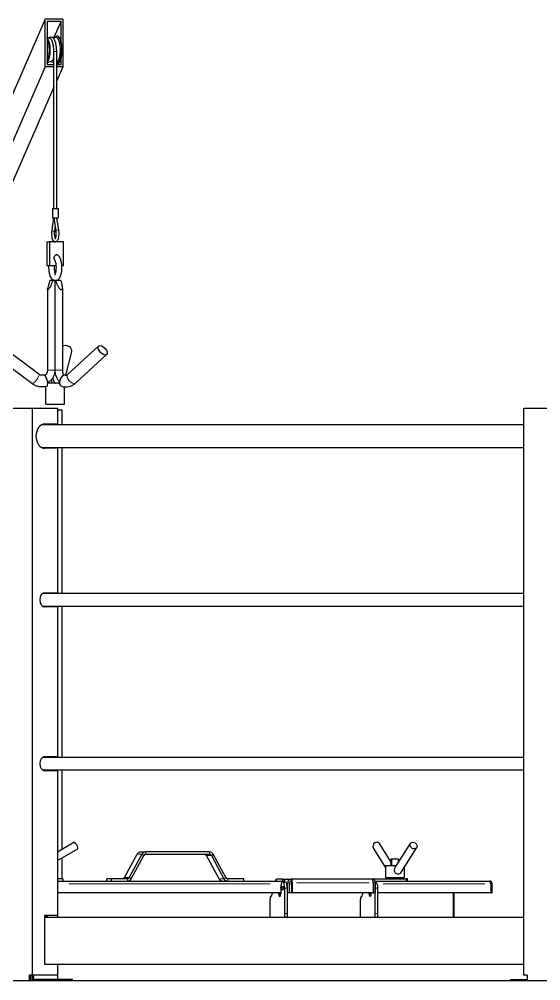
# Model space of a CAD drawing. Header units: millimetres. Extents: x 0 to 89100, y 0 to 63000.
# Drawn here: x 14549 to 15665, y 53959 to 56014 of the extents above; entities that cross this region are included whole.
import ezdxf

# ---------------------------------------------------------------- set-up
doc = ezdxf.new("R2010")
doc.units = ezdxf.units.MM
doc.header["$LTSCALE"] = 150
doc.layers.add('Visible', color=7, linetype='Continuous', lineweight=25)
doc.layers.add('Visible Narrow', color=7, linetype='Continuous', lineweight=18)

msp = doc.modelspace()

# ---------------------------------------------------------------- linework, layer by layer
at = {"layer": 'Visible'}
for p, q in [((14604.51, 56014.01), (14417.25, 55586.25)), ((14642.1, 56014.01), (14604.51, 56014.01)), ((14604.51, 55912.49), (14604.51, 56014.01)), ((14608.27, 56008.93), (14608.27, 55917.56)), ((14638.34, 56008.93), (14608.27, 56008.93)), ((14623.17, 55974.29), (14638.34, 56008.93)), ((14638.34, 55966.5), (14638.34, 56008.93)), ((14642.1, 56014.01), (14642.1, 55912.49)), ((14630.26, 55978.01), (14629.79, 55978.01)), ((14614.76, 55972.77), (14608.27, 55974.89)), ((14609.25, 55973.62), (14608.27, 55974.75)), ((14621.34, 55973.69), (14626.4, 55975.34)), ((14625.17, 55974.94), (14626.05, 55975.95)), ((14622.94, 55609.54), (14622.94, 55944.84)), ((14628.94, 55609.54), (14628.94, 55944.84)), ((14617.54, 55924.16), (14608.27, 55921.14)), ((14609.25, 55922.4), (14608.27, 55921.27)), ((14608.27, 55917.56), (14622.94, 55917.56)), ((14616.63, 55923.86), (14622.94, 55921.81)), ((14630.26, 55918.01), (14628.94, 55918.01)), ((14628.94, 55917.56), (14638.34, 55917.56)), ((14638.34, 55917.56), (14638.34, 55929.52)), ((14604.51, 55912.49), (14434.57, 55524.28)), ((14622.94, 55912.49), (14604.51, 55912.49)), ((14642.1, 55912.49), (14628.94, 55912.49)), ((14642.1, 55912.49), (14628.94, 55882.43)), ((14622.94, 55868.73), (14472.02, 55523.97)), ((14619.94, 55609.54), (14631.94, 55609.54)), ((14619.94, 55609.54), (14619.94, 55589.54)), ((14631.94, 55609.54), (14631.94, 55589.54)), ((14622.44, 55589.54), (14618.31, 55563.01)), ((14619.94, 55589.54), (14631.94, 55589.54)), ((14627.65, 55562.08), (14623.37, 55589.54)), ((14633.58, 55563.01), (14629.44, 55589.54)), ((14625.94, 55573.04), (14624.24, 55562.08)), ((14608.17, 55538.32), (14613.64, 55538.32)), ((14608.17, 55538.32), (14608.17, 55487.33)), ((14643.71, 55538.32), (14613.64, 55538.32)), ((14613.64, 55538.32), (14613.64, 55487.33)), ((14643.71, 55487.33), (14643.71, 55538.32)), ((14608.17, 55487.33), (14613.64, 55487.33)), ((14613.64, 55487.33), (14627.33, 55487.33)), ((14639.35, 55487.33), (14643.71, 55487.33)), ((14614.06, 55455.33), (14609.91, 55439.84)), ((14620.41, 55455.33), (14614.06, 55455.33)), ((14620.41, 55455.33), (14625.02, 55455.33)), ((14625.02, 55455.33), (14627.54, 55455.33)), ((14625.02, 55455.33), (14625.02, 55264.33)), ((14637.82, 55455.33), (14627.54, 55455.33)), ((14637.82, 55455.33), (14638.38, 55453.24)), ((14609.26, 55436.3), (14609.26, 55264.33)), ((14641.02, 55439.19), (14641.02, 55264.33)), ((14590.72, 55255.51), (14508.91, 55316.47)), ((14648.58, 55253.02), (14661.08, 55303.44)), ((14652.31, 55254.72), (14719, 55315.67)), ((14575.78, 55235.47), (14493.98, 55296.42)), ((14669.18, 55236.26), (14735.86, 55297.22)), ((14605.94, 55191.03), (14605.94, 55228.87)), ((14635.06, 55236.03), (14609.76, 55236.03)), ((14645.94, 55191.03), (14645.94, 55228.15)), ((14576.9, 55182.02), (14516, 55182.02)), ((14630.65, 55182.02), (14576.9, 55182.02)), ((14576.9, 53971.02), (14576.9, 55182.02)), ((14605.94, 55191.03), (14645.94, 55191.03)), ((14630.65, 55182.02), (14630.65, 55149.02)), ((14630.65, 55179.02), (14630.95, 55179.02)), ((14630.95, 55179.02), (14630.95, 55147.17)), ((14630.95, 55179.02), (14633.97, 55179.02)), ((14633.97, 55179.02), (14640.07, 55179.02)), ((14640.07, 55179.02), (14640.07, 55147.17)), ((15700.77, 55182.02), (15628.67, 55182.02)), ((15628.67, 53971.02), (15628.67, 55182.02)), ((15628.67, 55147.17), (14596.68, 55147.17)), ((14604.38, 55147.17), (14602.14, 55148.93)), ((14603.77, 55149.02), (14630.65, 55149.02)), ((14604.05, 55149.02), (14606.41, 55147.17)), ((14596.68, 55098.87), (15628.67, 55098.87)), ((14630.65, 55097.02), (14603.77, 55097.02)), ((14630.65, 55097.02), (14630.65, 54788.02)), ((14630.95, 55098.87), (14630.95, 54786.47)), ((14640.07, 55098.87), (14640.07, 54786.47)), ((15628.67, 54786.47), (14598.88, 54786.47)), ((14601.82, 54786.47), (14600.64, 54787.4)), ((14602.1, 54787.85), (14603.85, 54786.47)), ((14603.77, 54788.02), (14630.65, 54788.02)), ((14598.88, 54759.57), (15628.67, 54759.57)), ((14630.65, 54758.02), (14603.77, 54758.02)), ((14630.65, 54758.02), (14630.65, 54438.02)), ((14630.95, 54759.57), (14630.95, 54436.47)), ((14640.07, 54759.57), (14640.07, 54436.47)), ((14601.82, 54436.47), (14600.64, 54437.4)), ((14602.1, 54437.85), (14603.85, 54436.47)), ((14603.77, 54438.02), (14630.65, 54438.02)), ((15628.67, 54436.47), (14598.88, 54436.47)), ((14598.88, 54409.57), (15628.67, 54409.57)), ((14630.65, 54408.02), (14603.77, 54408.02)), ((14630.65, 54408.02), (14630.65, 54099.02)), ((14630.95, 54409.57), (14630.95, 54094.02)), ((14640.07, 54409.57), (14640.07, 54240.04)), ((14630.95, 54234.77), (14665.86, 54254.92)), ((15344.75, 54212.67), (15319.77, 54252.26)), ((15353.26, 54200.79), (15385.72, 54252.26)), ((14630.95, 54216.3), (14673.86, 54241.06)), ((14809.15, 54234.29), (14819.41, 54234.29)), ((14955.76, 54234.29), (14819.41, 54234.29)), ((15332.75, 54201.7), (15306.24, 54243.72)), ((15365.21, 54189.75), (15399.25, 54243.72)), ((14640.07, 54221.56), (14640.07, 54177.02)), ((14774.01, 54179.52), (14801.01, 54229.29)), ((14811.27, 54229.29), (14784.27, 54179.52)), ((14788.34, 54177.02), (14815.34, 54226.79)), ((14819.41, 54229.29), (14955.76, 54229.29)), ((14976.56, 54177.02), (14949.57, 54226.79)), ((14959.83, 54226.79), (14986.82, 54177.02)), ((14990.89, 54179.52), (14963.9, 54229.29)), ((15360.75, 54219.02), (15344.75, 54219.02)), ((15344.75, 54205.02), (15344.75, 54219.02)), ((15360.75, 54212.67), (15360.75, 54219.02)), ((15332.75, 54205.02), (15355.92, 54205.02)), ((15332.75, 54205.02), (15332.75, 54180.02)), ((15372.75, 54201.7), (15372.75, 54180.02)), ((14642.32, 54177.02), (14630.95, 54177.02)), ((14630.95, 54172.02), (15111.06, 54172.02)), ((14642.32, 54177.02), (14642.32, 54172.02)), ((14735.9, 54172.02), (14735.9, 54177.02)), ((14746.16, 54177.02), (14735.9, 54177.02)), ((14780.2, 54177.02), (14746.16, 54177.02)), ((14746.16, 54172.02), (14746.16, 54177.02)), ((15029.01, 54177.02), (14994.96, 54177.02)), ((15029.01, 54172.02), (15029.01, 54177.02)), ((15098.48, 54176.02), (15099.09, 54176.02)), ((15098.48, 54172.02), (15098.48, 54176.02)), ((15113.11, 54176.02), (15099.09, 54176.02)), ((15113.11, 54172.02), (15111.06, 54172.02)), ((15118.24, 54170.02), (15112.6, 54170.02)), ((15113.11, 54176.02), (15122, 54176.02)), ((15113.11, 54172.02), (15113.11, 54176.02)), ((15115.48, 54172.02), (15113.11, 54172.02)), ((15122, 54176.02), (15130.55, 54176.02)), ((15303.45, 54176.02), (15130.55, 54176.02)), ((15130.55, 54176.02), (15130.55, 54172.02)), ((15184.45, 54177.02), (15201.55, 54177.02)), ((15184.45, 54176.02), (15184.45, 54177.02)), ((15201.55, 54176.02), (15201.55, 54177.02)), ((15201.55, 54177.02), (15376.33, 54177.02)), ((15309.96, 54172.02), (15555.06, 54172.02)), ((15311.82, 54170.02), (15310.73, 54170.02)), ((15332.75, 54180.02), (15372.75, 54180.02)), ((15337.75, 54177.02), (15337.75, 54180.02)), ((15367.75, 54177.02), (15367.75, 54180.02)), ((15379.62, 54177.02), (15376.33, 54177.02)), ((15379.62, 54172.02), (15379.62, 54177.02)), ((15108.16, 54157.02), (15108.16, 54145.02)), ((15117.05, 54102.52), (15117.05, 54157.02)), ((15122.69, 54102.52), (15122.69, 54157.02)), ((15123.03, 54147.02), (15123.03, 54168.02)), ((15126.79, 54147.02), (15126.79, 54168.02)), ((15131.91, 54147.02), (15131.91, 54168.02)), ((15133.28, 54147.02), (15133.28, 54168.02)), ((15306.19, 54168.02), (15306.19, 54147.02)), ((15307.21, 54147.02), (15307.21, 54168.02)), ((15310.97, 54147.02), (15310.97, 54168.02)), ((15316.26, 54102.52), (15316.26, 54157.02)), ((15557.11, 54166.02), (15557.94, 54166.02)), ((15557.94, 54166.02), (15557.94, 54147.02)), ((15557.94, 54166.02), (15558.18, 54166.02)), ((15558.18, 54166.02), (15558.18, 54147.02)), ((15558.18, 54166.02), (15561, 54166.02)), ((15561, 54147.02), (15561, 54166.02)), ((15108.16, 54147.02), (14630.95, 54147.02)), ((15085.34, 54094.02), (15085.34, 54133.02)), ((15085.34, 54133.02), (15085.58, 54133.02)), ((15085.58, 54132.52), (15085.34, 54132.52)), ((15085.58, 54136.55), (15085.58, 54132.52)), ((15104.05, 54145.02), (15104.05, 54147.02)), ((15122.69, 54147.02), (15123.03, 54147.02)), ((15126.79, 54147.02), (15123.03, 54147.02)), ((15131.91, 54147.02), (15126.79, 54147.02)), ((15131.91, 54147.02), (15133.28, 54147.02)), ((15306.19, 54147.02), (15133.28, 54147.02)), ((15278.92, 54094.02), (15278.92, 54133.02)), ((15278.92, 54133.02), (15279.16, 54133.02)), ((15279.16, 54132.52), (15278.92, 54132.52)), ((15279.16, 54136.55), (15279.16, 54132.52)), ((15297.63, 54145.02), (15297.63, 54147.02)), ((15301.73, 54147.02), (15301.73, 54145.02)), ((15306.19, 54147.02), (15307.21, 54147.02)), ((15307.21, 54147.02), (15310.97, 54147.02)), ((15310.62, 54102.52), (15310.62, 54147.02)), ((15557.94, 54147.02), (15316.26, 54147.02)), ((15476.96, 54147.02), (15476.96, 54094.02)), ((15479.35, 54094.02), (15479.35, 54147.02)), ((15557.94, 54147.02), (15558.18, 54147.02)), ((15558.18, 54147.02), (15561, 54147.02)), ((14603.41, 53994.02), (14603.41, 54099.02)), ((14603.41, 54099.02), (14630.65, 54099.02)), ((15628.67, 54094.02), (14603.41, 54094.02)), ((14606.83, 54094.02), (14606.83, 54099.02)), ((14608.86, 54099.02), (14608.86, 54094.02)), ((14604.23, 53994.02), (14603.41, 53994.02)), ((15628.67, 53994.02), (14604.23, 53994.02)), ((14630.65, 53994.02), (14630.65, 53971.02)), ((14630.95, 53994.02), (14630.95, 53962.02)), ((14576.9, 53971.02), (14570.81, 53971.02)), ((14570.81, 53959.02), (14570.81, 53971.02)), ((14573.02, 53959.02), (14573.02, 53971.02)), ((14576.63, 53959.02), (14576.63, 53971.02)), ((14583.53, 53971.02), (14576.9, 53971.02)), ((14577.38, 53968.02), (14577.38, 53971.02)), ((14577.38, 53968.02), (14577.38, 53959.02)), ((14579.41, 53968.02), (14579.41, 53971.02)), ((14579.41, 53968.02), (14579.41, 53962.02)), ((14630.65, 53971.02), (14583.53, 53971.02)), ((15635.88, 53971.02), (15628.67, 53971.02)), ((15635.88, 53971.02), (15635.88, 53959.02)), ((16436.68, 53959.02), (14280.49, 53959.02)), ((14579.41, 53962.02), (14583.47, 53962.02)), ((14611.21, 53962.02), (14583.47, 53962.02)), ((14662.75, 53962.02), (14611.21, 53962.02)), ((14611.21, 53962.02), (14611.21, 53959.02)), ((14662.75, 53959.02), (14662.75, 53962.02)), ((15599.8, 53962.02), (15632.65, 53962.02)), ((15599.8, 53962.02), (15599.8, 53959.02)), ((15632.65, 53962.02), (15635.88, 53962.02))]:
    msp.add_line(p, q, dxfattribs=at)
for centre, major_axis, ratio, start_param, end_param in [((14629.79, 55948.01), (0, 30), 0.3420201, 4.600114, 6.6557123), ((14630.26, 55948.01), (0, -30), 0.3420201, 0, 3.1415927), ((14603.48, 55948.01), (0, 30), 0.3420201, 3.6273817, 5.7973962), ((14603.01, 55948.01), (0, 30), 0.3420201, 3.6799164, 5.7448615), ((14605.83, 55948.01), (0, -27.5), 0.3420201, 0.372527, 2.7690657), ((14627.44, 55948.01), (0, -27.5), 0.3420201, 0.160287, 3.252594), ((14616.63, 55948.01), (0, -24), 0.3420201, 0.1110014, 0.8763767), ((14648.95, 55306.45), (12.13, -3.01), 0.8067073, 0, 2.4638802), ((14604.61, 55241.41), (3.35, -12.04), 0.3308911, 0.2014594, 3.1415927), ((14629.88, 55241.41), (-10.41, -6.91), 0.9527629, 5.4634969, 6.1356847), ((14643.33, 55241.41), (4.04, 11.83), 0.6218718, 0, 3.0575035), ((14603.77, 55123.02), (0, -26), 0.7362578, 3.1415927, 6.2831853), ((14596.89, 55123.02), (0, -26), 0.7362578, 0.1808471, 0.3795103), ((14598.92, 55123.02), (0, -26), 0.7362578, 0.12718, 0.3795103), ((14603.77, 54773.02), (0, -15), 0.7362578, 3.1415927, 6.2831853), ((14596.89, 54773.02), (0, -15), 0.7362578, 0.3170473, 0.4586146), ((14598.92, 54773.02), (0, -15), 0.7362578, 0.2216622, 0.4586146), ((14603.77, 54423.02), (0, -15), 0.7362578, 3.1415927, 6.2831853), ((14596.89, 54423.02), (0, -15), 0.7362578, 0.3170473, 0.4586146), ((14598.92, 54423.02), (0, -15), 0.7362578, 0.2216622, 0.4586146), ((14669.86, 54247.99), (-4, 6.93), 0.3006615, 3.1415927, 6.2831853), ((15313.01, 54247.99), (-6.77, -4.27), 0.8260608, 3.1415927, 6.2831853), ((14809.15, 54224.29), (0, 10), 0.9396926, 0, 1.0471976), ((14819.41, 54224.29), (0, 10), 0.9396926, 0, 1.0471976), ((14955.76, 54224.29), (0, 10), 0.9396926, 5.2359878, 6.2831853), ((14819.41, 54224.29), (0, 5), 0.9396926, 0, 1.0471976), ((14945.5, 54224.29), (0, 5), 0.9396926, 5.2359878, 6.2831853), ((14955.76, 54224.29), (0, 5), 0.9396926, 5.2359878, 6.2831853), ((14769.94, 54182.02), (0, -5), 0.9396926, 0, 1.0471976), ((14780.2, 54182.02), (0, -5), 0.9396926, 0, 1.0471976), ((14780.2, 54182.02), (0, -10), 0.9396926, 0, 1.0471976), ((14984.7, 54182.02), (0, -10), 0.9396926, 5.2359878, 6.2831853), ((14994.96, 54182.02), (0, -10), 0.9396926, 5.2359878, 6.2831853), ((14994.96, 54182.02), (0, -5), 0.9396926, 5.2359878, 6.2831853), ((15112.6, 54157.02), (0, 13), 0.3420201, 4.712389, 7.8539816), ((15122, 54168.02), (0, 8), 0.9396926, 0, 1.3181161), ((15118.24, 54157.02), (0, 13), 0.3420201, 4.712389, 6.2831853), ((15130.55, 54168.02), (0, 8), 0.9396926, 0, 1.5707963), ((15130.55, 54168.02), (0, 4), 0.9396926, 0, 1.5707963), ((15130.55, 54168.02), (0, 8), 0.3420201, 4.712389, 6.2831853), ((15130.55, 54168.02), (0, 4), 0.3420201, 4.712389, 6.2831853), ((15303.45, 54168.02), (0, 8), 0.3420201, 4.712389, 6.2831853), ((15303.45, 54168.02), (0, 8), 0.9396926, 4.712389, 6.2831853), ((15303.45, 54168.02), (0, 4), 0.9396926, 4.712389, 5.5397254), ((15311.82, 54157.02), (0, 13), 0.3420201, 4.712389, 6.2831853), ((15555.06, 54166.02), (0, 6), 0.3420201, 4.712389, 6.2831853), ((15555.06, 54166.02), (0, 6), 0.9396926, 4.712389, 6.2831853), ((15555.06, 54166.02), (0, -3), 0.9396926, 1.5707963, 2.3981327), ((15085.92, 54136.55), (0, 1), 0.3420201, 0.0540804, 1.5707963), ((15085.58, 54155.02), (0, -17.5), 0.3420201, 0.0540804, 1.0960163), ((15106.1, 54145.02), (0, -6), 0.3420201, 4.712389, 7.8539816), ((15279.5, 54136.55), (0, 1), 0.3420201, 0.0540804, 1.5707963), ((15279.16, 54155.02), (0, -17.5), 0.3420201, 0.0540804, 1.0960163), ((15299.68, 54145.02), (0, -6), 0.3420201, 4.712389, 7.8539816), ((15099.95, 54102.52), (0, -50), 0.3420201, 1.3999667, 1.5707963), ((15105.58, 54102.52), (0, 50), 0.3420201, 4.5415593, 4.712389), ((15293.52, 54102.52), (0, -50), 0.3420201, 1.3999667, 1.5707963), ((15299.16, 54102.52), (0, 50), 0.3420201, 4.5415593, 4.712389)]:
    msp.add_ellipse(centre, major_axis=major_axis, ratio=ratio, start_param=start_param, end_param=end_param, dxfattribs=at)
for centre, major_axis, ratio in [((14727.43, 55306.45), (-8.43, 9.23), 0.5265408), ((15392.48, 54247.99), (6.77, -4.27), 0.8260608), ((15112.6, 54157.02), (0, -4.5), 0.3420201)]:
    msp.add_ellipse(centre, major_axis=major_axis, ratio=ratio, dxfattribs=at)
for points, knots in [([(14628.94, 55944.84), (14628.94, 55948.03), (14628.76, 55951.23), (14628.04, 55957.33), (14627.51, 55960.23), (14626.09, 55965.53), (14625.21, 55967.91), (14622.99, 55972.03), (14621.65, 55973.76), (14618.53, 55975.61), (14616.95, 55976), (14614.26, 55975.59), (14613.17, 55975.09), (14612, 55974.23), (14611.76, 55974.03), (14611.53, 55973.82)], [1.5707963, 1.5707963, 1.5707963, 1.5707963, 1.9010841, 1.9010841, 2.2337717, 2.2337717, 2.5762474, 2.5762474, 2.9409963, 2.9409963, 3.1926356, 3.1926356, 3.3880193, 3.3880193, 3.4408192, 3.4408192, 3.4408192, 3.4408192]), ([(14621.94, 55957.05), (14621.83, 55957.66), (14621.72, 55958.28), (14621.06, 55961.65), (14620.41, 55964.13), (14619.02, 55967.87), (14618.34, 55969.25), (14617.1, 55971.06), (14616.56, 55971.65), (14615.6, 55972.4), (14615.18, 55972.63), (14614.76, 55972.77)], [0.8967843, 0.8967843, 0.8967843, 0.8967843, 0.9910909, 0.9910909, 1.4062492, 1.4062492, 1.7342506, 1.7342506, 1.9614364, 1.9614364, 2.1299625, 2.1299625, 2.1299625, 2.1299625]), ([(14622.94, 55944.84), (14622.94, 55945.69), (14622.93, 55946.54), (14622.87, 55948.22), (14622.83, 55949.07), (14622.72, 55950.73), (14622.66, 55951.55), (14622.49, 55953.18), (14622.4, 55953.98), (14622.19, 55955.54), (14622.07, 55956.31), (14621.94, 55957.05)], [1.57079633, 1.57079633, 1.57079633, 1.57079633, 1.66519741, 1.66519741, 1.7595985, 1.7595985, 1.85399958, 1.85399958, 1.94840067, 1.94840067, 2.04280175, 2.04280175, 2.04280175, 2.04280175]), ([(14628.94, 55918.79), (14629.28, 55918.79), (14629.61, 55918.85), (14631.08, 55919.36), (14632.15, 55920.42), (14634.11, 55923.73), (14634.96, 55925.98), (14636.22, 55930.62), (14636.88, 55933.6), (14637.97, 55941), (14638.27, 55943.56), (14638.73, 55945.3), (14638.82, 55945.58), (14638.96, 55945.83), (14639.01, 55945.89), (14639.08, 55945.97), (14639.12, 55946), (14639.18, 55946.02), (14639.21, 55946.03), (14639.27, 55946.02), (14639.29, 55946.02), (14639.36, 55945.99), (14639.39, 55945.96), (14639.48, 55945.88), (14639.53, 55945.8), (14639.7, 55945.51), (14639.81, 55945.21), (14639.91, 55944.9), (14639.95, 55944.78), (14639.99, 55944.65)], [8.1530743, 8.1530743, 8.1530743, 8.1530743, 8.4456685, 8.4456685, 9.4513761, 9.4513761, 10.4790217, 10.4790217, 11.2286638, 11.2286638, 11.7645406, 11.7645406, 11.9001132, 11.9001132, 11.9450231, 11.9450231, 11.9718711, 11.9718711, 11.9912802, 11.9912802, 12.01038, 12.01038, 12.0371112, 12.0371112, 12.0905917, 12.0905917, 12.2551973, 12.2551973, 12.3460197, 12.3460197, 12.3460197, 12.3460197]), ([(14639.99, 55944.65), (14639.47, 55942.21), (14638.89, 55938.9), (14637.32, 55931.97), (14636.47, 55928.95), (14634.55, 55923.81), (14633.5, 55921.75), (14631.28, 55918.93), (14630.13, 55918.15), (14628.94, 55918.03)], [-4.4334518, -4.4334518, -4.4334518, -4.4334518, -3.9846386, -3.9846386, -3.5665956, -3.5665956, -3.1437437, -3.1437437, -2.7318917, -2.7318917, -2.7318917, -2.7318917]), ([(14618.31, 55563.01), (14618.04, 55561.29), (14617.88, 55559.46), (14617.78, 55555.81), (14617.83, 55553.98), (14618.16, 55550.44), (14618.42, 55548.73), (14619.17, 55545.53), (14619.66, 55544.04), (14620.99, 55541.32), (14621.82, 55540.07), (14623.95, 55538.68), (14624.92, 55538.33), (14626.66, 55538.33), (14627.37, 55538.5), (14628.72, 55539.12), (14629.32, 55539.6), (14630.66, 55540.99), (14631.26, 55542), (14632.43, 55544.6), (14632.93, 55546.28), (14633.64, 55549.8), (14633.87, 55551.61), (14634.09, 55555.26), (14634.1, 55557.1), (14633.92, 55560.31), (14633.78, 55561.69), (14633.58, 55563.01)], [4.2853104, 4.2853104, 4.2853104, 4.2853104, 4.6322786, 4.6322786, 4.9716171, 4.9716171, 5.3133801, 5.3133801, 5.6701736, 5.6701736, 6.0636882, 6.0636882, 6.2828292, 6.2828292, 6.4386919, 6.4386919, 6.6257294, 6.6257294, 6.9317419, 6.9317419, 7.3222305, 7.3222305, 7.6744419, 7.6744419, 8.0147845, 8.0147845, 8.2810602, 8.2810602, 8.2810602, 8.2810602]), ([(14624.24, 55562.08), (14624.05, 55560.87), (14623.92, 55559.55), (14623.79, 55556.82), (14623.8, 55555.41), (14623.95, 55552.66), (14624.1, 55551.33), (14624.51, 55548.93), (14624.77, 55547.86), (14625.33, 55546.13), (14625.63, 55545.45), (14625.91, 55544.95), (14625.93, 55544.92), (14625.94, 55544.9)], [4.2853104, 4.2853104, 4.2853104, 4.2853104, 4.5779405, 4.5779405, 4.8776832, 4.8776832, 5.1770622, 5.1770622, 5.4680639, 5.4680639, 5.737758, 5.737758, 5.754096, 5.754096, 5.754096, 5.754096]), ([(14625.42, 55544.2), (14625.42, 55544.2), (14625.47, 55544.24), (14625.68, 55544.49), (14625.87, 55544.76), (14626.31, 55545.59), (14626.57, 55546.19), (14627.07, 55547.74), (14627.32, 55548.71), (14627.72, 55550.94), (14627.88, 55552.21), (14628.07, 55554.88), (14628.1, 55556.29), (14628, 55559.06), (14627.89, 55560.43), (14627.69, 55561.83), (14627.67, 55561.96), (14627.65, 55562.08)], [6.5241341, 6.5241341, 6.5241341, 6.5241341, 6.657481, 6.657481, 6.8573646, 6.8573646, 7.0927304, 7.0927304, 7.3618244, 7.3618244, 7.6515043, 7.6515043, 7.9503379, 7.9503379, 8.2504224, 8.2504224, 8.2810602, 8.2810602, 8.2810602, 8.2810602]), ([(14626.56, 55538.32), (14626.47, 55538.32), (14626.39, 55538.32), (14626.23, 55538.33), (14626.15, 55538.33), (14625.98, 55538.33), (14625.9, 55538.33), (14625.74, 55538.33), (14625.65, 55538.33), (14625.49, 55538.32), (14625.41, 55538.32), (14625.33, 55538.32)], [4.672765925, 4.672765925, 4.672765925, 4.672765925, 4.688615147, 4.688615147, 4.704464369, 4.704464369, 4.720313591, 4.720313591, 4.736162813, 4.736162813, 4.752012035, 4.752012035, 4.752012035, 4.752012035]), ([(14632.27, 55508.73), (14633.52, 55507.57), (14634.43, 55506.26), (14636.44, 55502.59), (14637.31, 55500.01), (14638.59, 55494.57), (14639.01, 55491.77), (14639.47, 55486.12), (14639.52, 55483.3), (14639.3, 55477.75), (14639.02, 55475.03), (14638.13, 55469.83), (14637.51, 55467.36), (14635.78, 55462.65), (14634.68, 55460.45), (14632.24, 55457.86), (14631.49, 55457.21), (14629.39, 55455.94), (14627.89, 55455.4), (14625.11, 55455.29), (14623.92, 55455.5), (14621.69, 55456.34), (14620.7, 55456.99), (14618.63, 55458.78), (14617.73, 55460.01), (14615.68, 55463.51), (14614.78, 55465.99), (14613.43, 55471.32), (14612.97, 55474.12), (14612.45, 55479.77), (14612.36, 55482.6), (14612.47, 55486.04), (14612.49, 55486.69), (14612.53, 55487.33)], [3.4467522, 3.4467522, 3.4467522, 3.4467522, 3.7008271, 3.7008271, 4.110859, 4.110859, 4.4808699, 4.4808699, 4.8296529, 4.8296529, 5.1762868, 5.1762868, 5.5351361, 5.5351361, 5.934006, 5.934006, 6.0785001, 6.0785001, 6.2689351, 6.2689351, 6.4110238, 6.4110238, 6.5712606, 6.5712606, 6.8126962, 6.8126962, 7.2163517, 7.2163517, 7.5901509, 7.5901509, 7.9398324, 7.9398324, 8.0208847, 8.0208847, 8.0208847, 8.0208847]), ([(14628.68, 55510.16), (14628.34, 55510.16), (14627.96, 55510.13), (14627.23, 55509.97), (14626.87, 55509.85), (14626.24, 55509.56), (14625.9, 55509.36), (14625.27, 55508.9), (14624.98, 55508.64), (14624.48, 55508.1), (14624.23, 55507.77), (14623.8, 55507.06), (14623.62, 55506.68), (14623.35, 55505.95), (14623.23, 55505.53), (14623.07, 55504.67), (14623.04, 55504.23), (14623.04, 55503.41), (14623.08, 55502.96), (14623.23, 55502.08), (14623.35, 55501.65), (14623.63, 55500.89), (14623.82, 55500.49), (14624.13, 55499.96), (14624.23, 55499.8), (14624.33, 55499.65)], [0, 0, 0, 0, 0.1092885, 0.1092885, 0.2185771, 0.2185771, 0.3302847, 0.3302847, 0.4419923, 0.4419923, 0.5575462, 0.5575462, 0.6731001, 0.6731001, 0.7939314, 0.7939314, 0.9147626, 0.9147626, 1.0380248, 1.0380248, 1.161287, 1.161287, 1.2829656, 1.2829656, 1.3346489, 1.3346489, 1.3346489, 1.3346489]), ([(14632.27, 55508.73), (14632.11, 55508.87), (14631.94, 55509.01), (14631.46, 55509.36), (14631.12, 55509.56), (14630.48, 55509.85), (14630.12, 55509.97), (14629.39, 55510.13), (14629.02, 55510.16), (14628.68, 55510.16)], [3.30512027, 3.30512027, 3.30512027, 3.30512027, 3.36673176, 3.36673176, 3.47843937, 3.47843937, 3.58772791, 3.58772791, 3.69701645, 3.69701645, 3.69701645, 3.69701645]), ([(14624.33, 55499.65), (14624.5, 55499.42), (14624.73, 55499.02), (14625.28, 55497.82), (14625.6, 55496.96), (14626.24, 55494.79), (14626.55, 55493.41), (14627.07, 55490.29), (14627.26, 55488.51), (14627.48, 55484.76), (14627.5, 55482.8), (14627.33, 55478.95), (14627.15, 55477.07), (14626.64, 55473.66), (14626.31, 55472.13), (14625.59, 55469.64), (14625.21, 55468.66), (14624.58, 55467.36), (14624.32, 55466.98), (14624.16, 55466.78), (14624.13, 55466.76), (14624.13, 55466.76)], [3.5973401, 3.5973401, 3.5973401, 3.5973401, 3.7812931, 3.7812931, 4.0041603, 4.0041603, 4.2627084, 4.2627084, 4.5440639, 4.5440639, 4.8357805, 4.8357805, 5.1281975, 5.1281975, 5.4114434, 5.4114434, 5.6711069, 5.6711069, 5.8884284, 5.8884284, 5.9606852, 5.9606852, 5.9606852, 5.9606852]), ([(14625.94, 55470.86), (14625.85, 55471.18), (14625.76, 55471.53), (14625.34, 55473.22), (14625.05, 55474.75), (14624.62, 55478.13), (14624.48, 55480), (14624.39, 55483.71), (14624.43, 55485.55), (14624.56, 55487.33)], [7.15664602, 7.15664602, 7.15664602, 7.15664602, 7.2283359, 7.2283359, 7.49602277, 7.49602277, 7.78204075, 7.78204075, 8.05625885, 8.05625885, 8.05625885, 8.05625885]), ([(14620.41, 55455.33), (14620.35, 55455.15), (14620.29, 55454.96), (14618.97, 55450.87), (14617.43, 55447.03), (14615.15, 55442.45), (14614.46, 55441.17), (14613.02, 55438.77), (14612.27, 55437.66), (14611.23, 55436.4), (14610.88, 55436.02), (14610.24, 55435.48), (14609.95, 55435.33), (14609.53, 55435.33), (14609.39, 55435.48), (14609.25, 55436.02), (14609.25, 55436.4), (14609.36, 55437.62), (14609.6, 55438.69), (14609.91, 55439.84)], [1.0888289, 1.0888289, 1.0888289, 1.0888289, 1.1422547, 1.1422547, 2.2845094, 2.2845094, 2.6849318, 2.6849318, 3.0853542, 3.0853542, 3.268349, 3.268349, 3.4513438, 3.4513438, 3.6343386, 3.6343386, 3.8173335, 3.8173335, 4.202836, 4.202836, 4.202836, 4.202836]), ([(14638.38, 55453.24), (14639.29, 55449.87), (14640.09, 55446.59), (14640.78, 55442.45), (14640.94, 55441.17), (14641.05, 55438.77), (14641, 55437.66), (14640.6, 55436.4), (14640.42, 55436.02), (14639.89, 55435.48), (14639.54, 55435.33), (14638.75, 55435.33), (14638.29, 55435.48), (14637.35, 55436.02), (14636.88, 55436.4), (14635.54, 55437.66), (14634.66, 55438.77), (14633.07, 55441.17), (14632.36, 55442.45), (14630.06, 55447.03), (14628.7, 55450.87), (14627.64, 55454.96), (14627.59, 55455.15), (14627.54, 55455.33)], [1.2922597, 1.2922597, 1.2922597, 1.2922597, 2.2845094, 2.2845094, 2.6849318, 2.6849318, 3.0853542, 3.0853542, 3.268349, 3.268349, 3.4513438, 3.4513438, 3.6343386, 3.6343386, 3.8173335, 3.8173335, 4.2177558, 4.2177558, 4.6181782, 4.6181782, 5.760433, 5.760433, 5.8138588, 5.8138588, 5.8138588, 5.8138588]), ([(14609.26, 55264.33), (14609.26, 55263.21), (14609.15, 55262.09), (14608.69, 55259.91), (14608.36, 55258.85), (14607.48, 55256.85), (14606.95, 55255.9), (14605.71, 55254.18), (14605.01, 55253.4), (14604.1, 55252.58), (14603.94, 55252.44), (14603.78, 55252.31)], [3.14159265, 3.14159265, 3.14159265, 3.14159265, 3.35880367, 3.35880367, 3.57601469, 3.57601469, 3.7932257, 3.7932257, 4.01043672, 4.01043672, 4.05427954, 4.05427954, 4.05427954, 4.05427954]), ([(14625.13, 55261.42), (14625.01, 55260.04), (14624.79, 55258.68), (14623.99, 55255.03), (14623.23, 55252.8), (14621.24, 55248.55), (14620.01, 55246.54), (14617.13, 55242.85), (14615.48, 55241.18), (14612.4, 55238.71), (14611.07, 55237.81), (14609.67, 55237.03)], [3.23723912, 3.23723912, 3.23723912, 3.23723912, 3.3728921, 3.3728921, 3.60419155, 3.60419155, 3.835491, 3.835491, 4.06679044, 4.06679044, 4.22599772, 4.22599772, 4.22599772, 4.22599772]), ([(14625.02, 55264.33), (14625.02, 55261.99), (14625.23, 55259.66), (14626.09, 55255.09), (14626.74, 55252.85), (14628.44, 55248.58), (14629.51, 55246.54), (14632.01, 55242.84), (14633.43, 55241.16), (14635.03, 55239.68)], [4.71238898, 4.71238898, 4.71238898, 4.71238898, 4.95296744, 4.95296744, 5.19354591, 5.19354591, 5.43412437, 5.43412437, 5.6673261, 5.6673261, 5.6673261, 5.6673261]), ([(14641.02, 55264.33), (14641.02, 55263.1), (14641.12, 55261.87), (14641.53, 55259.5), (14641.82, 55258.36), (14642.59, 55256.23), (14643.05, 55255.25), (14643.78, 55254), (14644.02, 55253.64), (14644.25, 55253.3)], [4.71238898, 4.71238898, 4.71238898, 4.71238898, 4.93087309, 4.93087309, 5.14935721, 5.14935721, 5.36784132, 5.36784132, 5.46200301, 5.46200301, 5.46200301, 5.46200301]), ([(14601.26, 55253.45), (14600.55, 55253.26), (14599.83, 55253.13), (14598.38, 55253), (14597.66, 55253), (14596.21, 55253.14), (14595.49, 55253.28), (14594.07, 55253.69), (14593.37, 55253.96), (14592.01, 55254.64), (14591.35, 55255.04), (14590.72, 55255.51)], [4.45658755, 4.45658755, 4.45658755, 4.45658755, 4.62992089, 4.62992089, 4.80325422, 4.80325422, 4.97658755, 4.97658755, 5.14992089, 5.14992089, 5.32325422, 5.32325422, 5.32325422, 5.32325422]), ([(14620.66, 55247.73), (14620.88, 55246.33), (14621.13, 55245.01), (14621.76, 55242.42), (14622.13, 55241.17), (14622.68, 55239.88)], [5.44388704, 5.44388704, 5.44388704, 5.44388704, 5.66012805, 5.66012805, 5.89706282, 5.89706282, 5.89706282, 5.89706282]), ([(14622.68, 55239.88), (14622.83, 55239.54), (14623.01, 55239.19), (14623.49, 55238.42), (14623.81, 55238.01), (14624.47, 55237.33), (14624.86, 55237), (14625.68, 55236.44), (14626.1, 55236.21), (14626.51, 55236.03)], [3.91349943, 3.91349943, 3.91349943, 3.91349943, 4.02697217, 4.02697217, 4.17562969, 4.17562969, 4.3241514, 4.3241514, 4.4602867, 4.4602867, 4.4602867, 4.4602867]), ([(14647.37, 55253.24), (14647.69, 55253.13), (14647.99, 55253.07), (14648.55, 55253.01), (14648.81, 55253.01), (14649.38, 55253.08), (14649.67, 55253.14), (14650.33, 55253.37), (14650.68, 55253.54), (14651.46, 55254.01), (14651.88, 55254.32), (14652.31, 55254.72)], [6.02738388, 6.02738388, 6.02738388, 6.02738388, 6.20071721, 6.20071721, 6.37405055, 6.37405055, 6.54738388, 6.54738388, 6.72071721, 6.72071721, 6.89405055, 6.89405055, 6.89405055, 6.89405055]), ([(14607.55, 55229.26), (14605.39, 55228.68), (14603.18, 55228.31), (14598.73, 55227.96), (14596.49, 55227.98), (14592.05, 55228.45), (14589.85, 55228.88), (14585.56, 55230.13), (14583.47, 55230.96), (14579.48, 55232.95), (14577.57, 55234.13), (14575.78, 55235.47)], [4.46748529, 4.46748529, 4.46748529, 4.46748529, 4.63863907, 4.63863907, 4.80979286, 4.80979286, 4.98094665, 4.98094665, 5.15210043, 5.15210043, 5.32325422, 5.32325422, 5.32325422, 5.32325422]), ([(14608.69, 55229.83), (14608.64, 55229.8), (14608.59, 55229.77), (14608.18, 55229.5), (14607.85, 55229.34), (14607.55, 55229.26)], [8.1377852, 8.1377852, 8.1377852, 8.1377852, 8.16971833, 8.16971833, 8.39974401, 8.39974401, 8.39974401, 8.39974401]), ([(14632.76, 55236.03), (14633.19, 55236.21), (14633.62, 55236.43), (14634.36, 55236.9), (14634.67, 55237.13), (14634.95, 55237.37)], [5.07728836, 5.07728836, 5.07728836, 5.07728836, 5.21246658, 5.21246658, 5.31766775, 5.31766775, 5.31766775, 5.31766775]), ([(14639.51, 55229.51), (14639.25, 55229.6), (14638.98, 55229.7), (14638.71, 55229.83), (14638.7, 55229.83), (14638.69, 55229.83)], [8.76922865, 8.76922865, 8.76922865, 8.76922865, 8.87950978, 8.87950978, 8.88343195, 8.88343195, 8.88343195, 8.88343195]), ([(14639.51, 55229.51), (14641.53, 55228.84), (14643.63, 55228.38), (14647.9, 55227.95), (14650.06, 55227.97), (14654.31, 55228.5), (14656.4, 55229), (14660.42, 55230.43), (14662.34, 55231.36), (14665.94, 55233.57), (14667.63, 55234.85), (14669.18, 55236.26)], [6.03353806, 6.03353806, 6.03353806, 6.03353806, 6.20564056, 6.20564056, 6.37774306, 6.37774306, 6.54984555, 6.54984555, 6.72194805, 6.72194805, 6.89405055, 6.89405055, 6.89405055, 6.89405055]), ([(15351.5, 54194.93), (15351.5, 54196.12), (15351.73, 54197.38), (15352.45, 54199.36), (15352.83, 54200.11), (15353.26, 54200.79)], [0, 0, 0, 0, 0.3565839, 0.3565839, 0.58918991, 0.58918991, 0.58918991, 0.58918991]), ([(15365.2, 54189.75), (15365.02, 54189.45), (15364.82, 54189.18), (15364.01, 54188.25), (15363.24, 54187.67), (15361.5, 54186.92), (15360.53, 54186.73), (15358.64, 54186.73), (15357.61, 54186.92), (15355.66, 54187.67), (15354.75, 54188.25), (15353.23, 54189.66), (15352.56, 54190.6), (15351.69, 54192.7), (15351.5, 54193.85), (15351.5, 54194.93)], [3.2690914, 3.2690914, 3.2690914, 3.2690914, 3.3791381, 3.3791381, 3.6795715, 3.6795715, 3.9800049, 3.9800049, 4.2804383, 4.2804383, 4.5808717, 4.5808717, 4.9028228, 4.9028228, 5.224774, 5.224774, 5.224774, 5.224774])]:
    msp.add_open_spline(points, degree=3, knots=knots, dxfattribs=at)
at = {"layer": 'Visible Narrow'}
for p, q in [((14628.9, 55944.84), (14622.98, 55944.84)), ((14609.34, 55264.33), (14624.65, 55264.33)), ((14625.12, 55264.33), (14640.92, 55264.33)), ((14819.41, 54234.04), (14819.41, 54229.54)), ((14955.76, 54229.54), (14955.76, 54234.04)), ((14810.76, 54229.29), (14801.52, 54229.29)), ((14815.14, 54226.91), (14811.47, 54229.16)), ((14959.31, 54226.79), (14950.08, 54226.79)), ((14963.69, 54229.16), (14960.03, 54226.91)), ((15345.95, 54219.02), (15345.95, 54205.02)), ((15359.54, 54210.76), (15359.54, 54219.02)), ((14774.53, 54179.52), (14783.76, 54179.52)), ((14780.2, 54172.27), (14780.2, 54176.77)), ((14784.48, 54179.4), (14788.14, 54177.15)), ((14977.08, 54177.02), (14986.31, 54177.02)), ((14987.03, 54177.15), (14990.69, 54179.4)), ((14994.96, 54176.77), (14994.96, 54172.27)), ((15099.09, 54172.22), (15099.09, 54175.82)), ((15376.33, 54172.27), (15376.33, 54176.77)), ((15085.47, 54166.02), (14654.87, 54166.02)), ((15122.4, 54157.02), (15117.33, 54157.02)), ((15120.73, 54168.02), (15122.91, 54168.02)), ((15123.22, 54168.02), (15126.6, 54168.02)), ((15131.66, 54166.02), (15127.04, 54166.02)), ((15133.21, 54168.02), (15131.98, 54168.02)), ((15297.54, 54168.02), (15141.93, 54168.02)), ((15307.16, 54168.02), (15306.24, 54168.02)), ((15310.78, 54168.02), (15307.4, 54168.02)), ((15316, 54157.02), (15311.23, 54157.02)), ((15545.01, 54166.02), (15327.13, 54166.02)), ((15107.95, 54145.02), (15104.26, 54145.02)), ((15301.53, 54145.02), (15297.83, 54145.02)), ((15122.4, 54102.52), (15117.33, 54102.52)), ((15315.98, 54102.52), (15310.91, 54102.52)), ((14577.48, 53968.02), (14579.31, 53968.02)), ((14583.47, 53961.87), (14583.47, 53959.17)), ((15632.65, 53959.17), (15632.65, 53961.87))]:
    msp.add_line(p, q, dxfattribs=at)
for centre, major_axis, ratio, start_param, end_param in [((14621.27, 55562.54), (-2.96, 0.46), 0.3892334, 0.1570796, 2.984513), ((14630.61, 55562.54), (2.96, 0.46), 0.3892334, 0.1570796, 2.984513), ((14583.25, 55245.49), (7.47, 10.02), 0.2801665, 3.2986723, 6.1261057), ((14660.74, 55245.49), (8.43, -9.23), 0.5265408, 3.2986723, 6.1261057)]:
    msp.add_ellipse(centre, major_axis=major_axis, ratio=ratio, start_param=start_param, end_param=end_param, dxfattribs=at)

doc.saveas('drawing.dxf')
